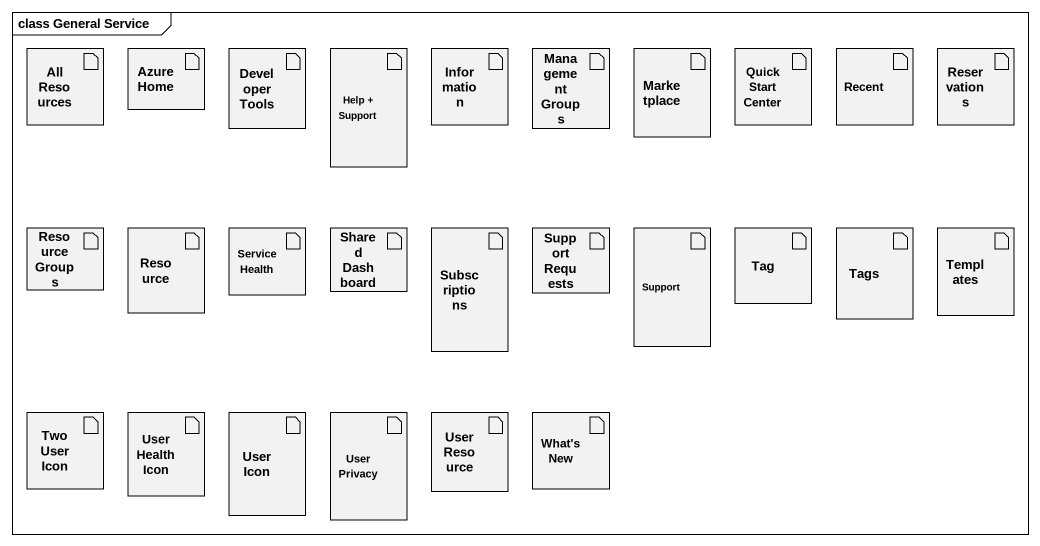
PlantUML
@startuml
mainframe class General Service
artifact "All Resources" as All_Resources
artifact "Azure Home" as Azure_Home
artifact DeveloperTools
artifact "Help + Support" as Help_Support
artifact Information
artifact "Management Groups" as Management_Groups
artifact Marketplace
artifact "Quick Start Center" as Quick_Start_Center
artifact Recent
artifact Reservations
artifact "Resource Groups" as Resource_Groups
artifact Resource
artifact "Service Health" as Service_Health
artifact "Shared Dashboard" as Shared_Dashboard
artifact Subscriptions
artifact "Support Requests" as Support_Requests
artifact Support
artifact Tag
artifact Tags
artifact Templates
artifact "Two User Icon" as Two_User_Icon
artifact "User Health Icon" as User_Health_Icon
artifact "User Icon" as User_Icon
artifact "User Privacy" as User_Privacy
artifact "User Resource" as User_Resource
artifact "What's New" as What_s_New
@enduml
